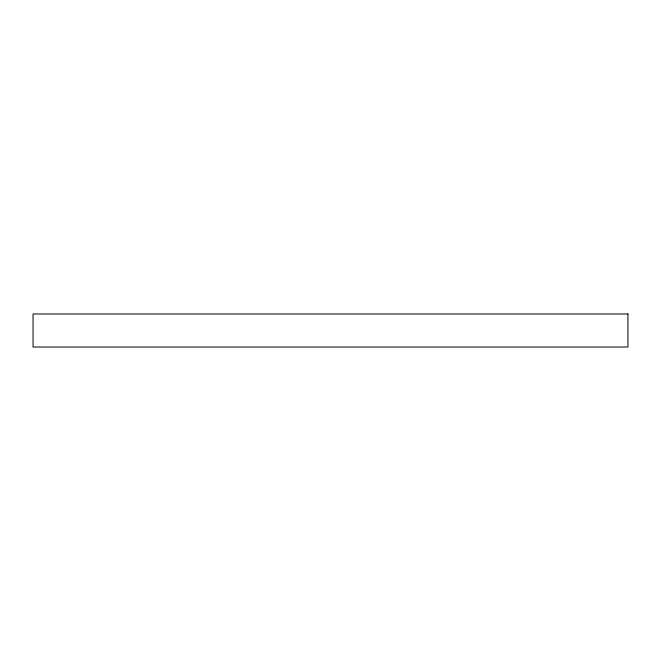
<?xml version="1.0" encoding="UTF-8"?>
<svg xmlns="http://www.w3.org/2000/svg" width="661" height="661" viewBox="0 0 661 661"><rect width="100%" height="100%" fill="white"/><g stroke="black" fill="none" stroke-linecap="round" stroke-linejoin="round"><path stroke-width="0.99" d="M627.95 313.975L33.05 313.975L33.05 347.025L627.95 347.025L627.95 313.975"/></g></svg>
